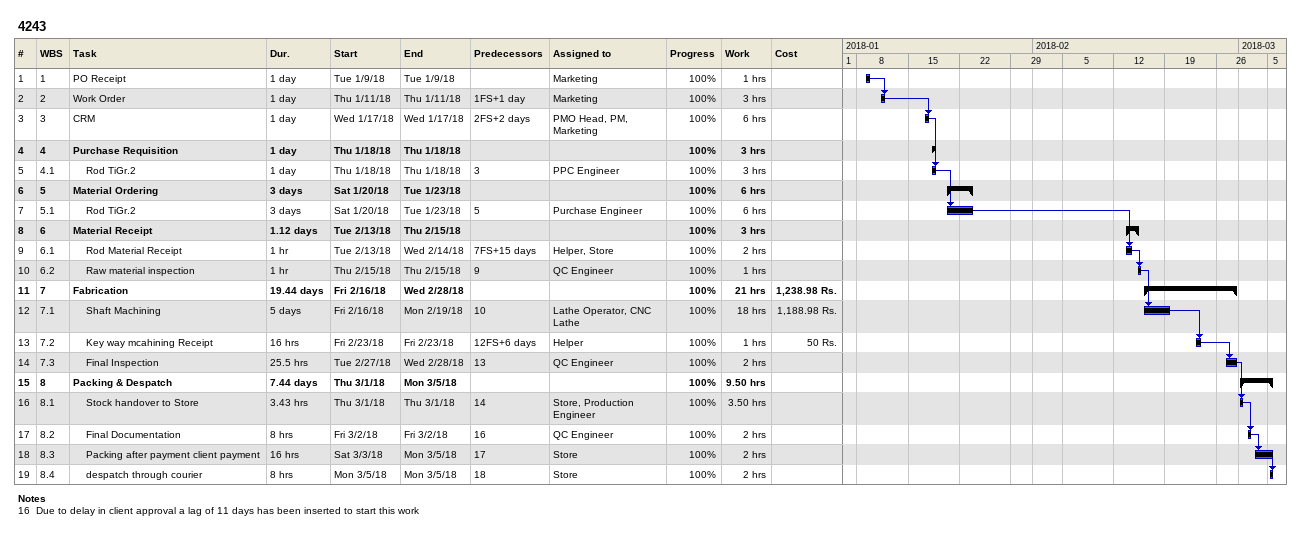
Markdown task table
4243

| ID | WBS | Task | Duration | Start | Finish | Predecessors | Resources | % complete | Work (h) | Cost (Rs.) |
|---|---|---|---|---|---|---|---|---|---|---|
| 1 | 1 | PO Receipt | 1d | 2018-01-09 | 2018-01-09 |  | Marketing | 100 | 1 |  |
| 2 | 2 | Work Order | 1d | 2018-01-11 | 2018-01-11 | 1FS+1d | Marketing | 100 | 3 |  |
| 3 | 3 | CRM | 1d | 2018-01-17 | 2018-01-17 | 2FS+2d | PMO Head, PM, Marketing | 100 | 6 |  |
| 4 | 4 | **Purchase Requisition** | 1d | 2018-01-18 | 2018-01-18 |  |  | 100 | 3 |  |
| 5 | 4.1 | Rod TiGr.2 | 1d | 2018-01-18 | 2018-01-18 | 3 | PPC Engineer | 100 | 3 |  |
| 6 | 5 | **Material Ordering** | 3d | 2018-01-20 | 2018-01-23 |  |  | 100 | 6 |  |
| 7 | 5.1 | Rod TiGr.2 | 3d | 2018-01-20 | 2018-01-23 | 5 | Purchase Engineer | 100 | 6 |  |
| 8 | 6 | **Material Receipt** | 1.12d | 2018-02-13 | 2018-02-15 |  |  | 100 | 3 |  |
| 9 | 6.1 | Rod Material Receipt | 1h | 2018-02-13 | 2018-02-14 | 7FS+15d | Helper, Store | 100 | 2 |  |
| 10 | 6.2 | Raw material inspection | 1h | 2018-02-15 | 2018-02-15 | 9 | QC Engineer | 100 | 1 |  |
| 11 | 7 | **Fabrication** | 19.44d | 2018-02-16 | 2018-02-28 |  |  | 100 | 21 | 1238.98 |
| 12 | 7.1 | Shaft Machining | 5d | 2018-02-16 | 2018-02-19 | 10 | Lathe Operator, CNC Lathe | 100 | 18 | 1188.98 |
| 13 | 7.2 | Key way mcahining Receipt | 16h | 2018-02-23 | 2018-02-23 | 12FS+6d | Helper | 100 | 1 | 50 |
| 14 | 7.3 | Final Inspection | 25.5h | 2018-02-27 | 2018-02-28 | 13 | QC Engineer | 100 | 2 |  |
| 15 | 8 | **Packing & Despatch** | 7.44d | 2018-03-01 | 2018-03-05 |  |  | 100 | 9.50 |  |
| 16 | 8.1 | Stock handover to Store | 3.43h | 2018-03-01 | 2018-03-01 | 14 | Store, Production Engineer | 100 | 3.50 |  |
| 17 | 8.2 | Final Documentation | 8h | 2018-03-02 | 2018-03-02 | 16 | QC Engineer | 100 | 2 |  |
| 18 | 8.3 | Packing after payment client payment | 16h | 2018-03-03 | 2018-03-05 | 17 | Store | 100 | 2 |  |
| 19 | 8.4 | despatch through courier | 8h | 2018-03-05 | 2018-03-05 | 18 | Store | 100 | 2 |  |

Notes
- 16: Due to delay in client approval a lag of 11 days has been inserted to start this work
